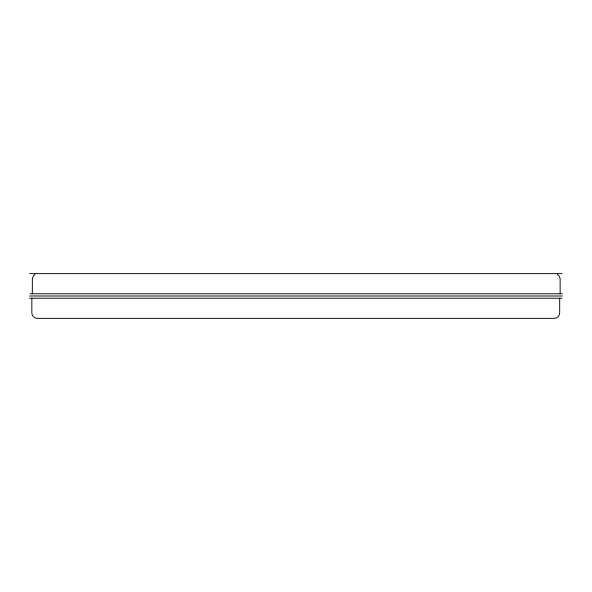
<?xml version="1.0" encoding="UTF-8"?>
<svg xmlns="http://www.w3.org/2000/svg" width="592" height="592" viewBox="0 0 592 592"><rect width="100%" height="100%" fill="white"/><g stroke="black" fill="none" stroke-linecap="round" stroke-linejoin="round"><path stroke-width="0.89" d="M35.106 274.385L33.463 275.828L32.36 278.499L32.308 293.765M29.6 273.637L561.926 273.637M30.074 293.765L562.4 293.765M29.6 296L562.4 296M29.6 298.235L561.926 298.235M557.368 274.385L559.011 275.828L560.113 278.499L560.165 293.765M559.692 298.235L559.692 312.768C559.751 315.758 557.087 318.429 554.097 318.363L37.429 318.363C34.44 318.429 31.776 315.758 31.835 312.768L31.835 298.235"/></g></svg>
